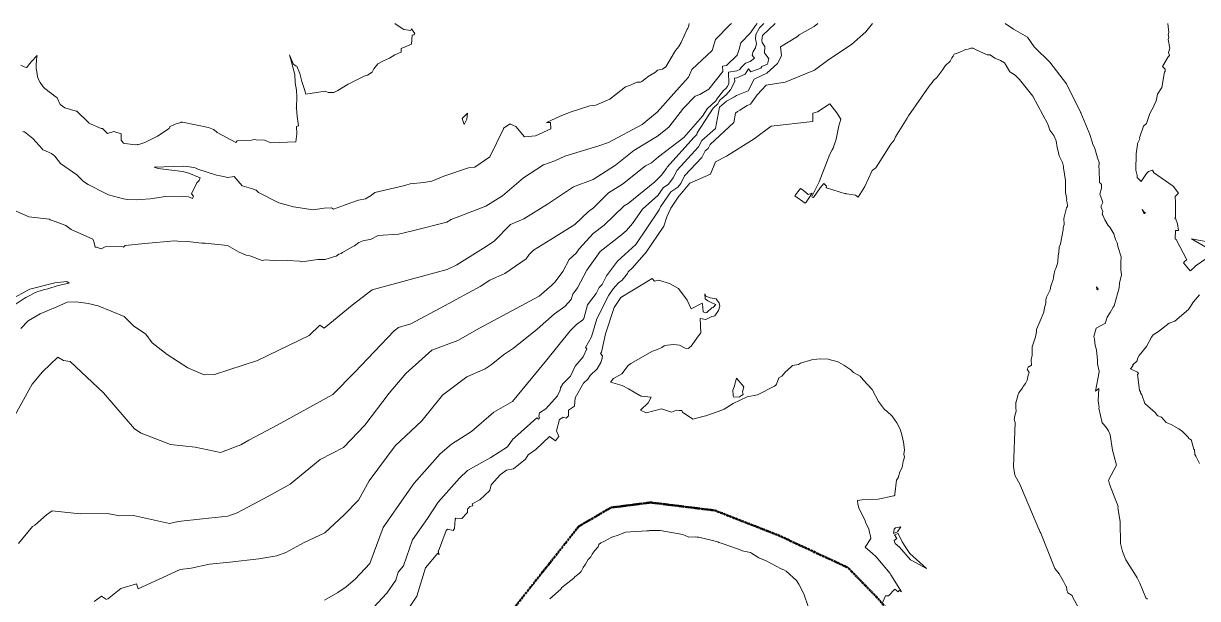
# Model space of a CAD drawing. Header units: metres. Extents: x 808092 to 809616, y 9156899 to 9158040.
# Drawn here: x 808576.5 to 809027.9, y 9157817.8 to 9158039 of the extents above; entities that cross this region are included whole.
import ezdxf

# ---------------------------------------------------------------- set-up
doc = ezdxf.new("R2010")
doc.units = ezdxf.units.M
doc.linetypes.add('ACAD_ISO08W100', pattern=[36, 24, -3, 6, -3])
doc.linetypes.add('PHANTOM2', pattern=[1.25, 0.625, -0.125, 0.125, -0.125, 0.125, -0.125])
doc.layers.add('AA L BOT', color=148, linetype='ACAD_ISO08W100')
doc.layers.add('C-TOPO-MAJR', color=9, linetype='Continuous')

msp = doc.modelspace()

# ---------------------------------------------------------------- linework, layer by layer
at = {"layer": 'AA L BOT', "color": 11, "linetype": 'PHANTOM2', "lineweight": 50, "flags": 128}
msp.add_lwpolyline([(809009.76, 9157202.86), (809014.54, 9157221.4), (809017.27, 9157235.2), (809018.36, 9157253.51), (809016.04, 9157264.42), (809013.72, 9157273.55), (809010.43, 9157317.5), (809004.7, 9157358.17), (809003.88, 9157375.54), (809001.56, 9157383.03), (808999.38, 9157413.85), (808997.46, 9157438.58), (808996.64, 9157444.85), (808989.68, 9157458.21), (808984.2, 9157467.93), (808976.7, 9157477.74), (808966.18, 9157491.69), (808960.72, 9157495.5), (808957.85, 9157501.09), (808948.81, 9157519.52), (808930.29, 9157538.21), (808919.72, 9157548.33), (808926.34, 9157564.44), (808941.53, 9157604.28), (808959.17, 9157651.22), (808975.82, 9157702.07), (808981.13, 9157717.28), (808980.58, 9157722.7), (808966.39, 9157741.88), (808939.93, 9157779.47), (808927.82, 9157791.17), (808904.71, 9157818.16), (808893.41, 9157829.72), (808866.84, 9157842.09), (808842.32, 9157851.69), (808817.56, 9157854.75), (808802.36, 9157852.79), (808789.98, 9157845.57), (808763, 9157811.51), (808742.78, 9157790.32), (808735.94, 9157780.28), (808724.4, 9157768.47), (808717.86, 9157758.74), (808710.35, 9157750.68), (808693.91, 9157731.58), (808681.39, 9157715.32), (808677.62, 9157704.31), (808672.61, 9157687.91), (808671.77, 9157677.18), (808672.47, 9157662.31), (808684.4, 9157645.86), (808698.32, 9157634.19), (808700.2, 9157605.97), (808695.24, 9157580.72), (808687.14, 9157556.16), (808680.76, 9157531.9), (808679.2, 9157507.34), (808676.36, 9157478.97), (808669.41, 9157453.99), (808665.72, 9157432.87), (808657.34, 9157401.65), (808651.95, 9157389.6), (808627.39, 9157376.81), (808613.63, 9157368.16), (808599.41, 9157357.21), (808589.63, 9157343.18), (808579.91, 9157324.84), (808565.92, 9157300.21), (808551.85, 9157274.81), (808547.84, 9157261.07), (808549.32, 9157250.14), (808556.53, 9157238.48), (808562.01, 9157228.25), (808573.12, 9157208.61), (808582.2, 9157194.93), (808600.88, 9157177.56), (808621.74, 9157158.62), (808629.84, 9157151.16), (808635.95, 9157144.12), (808668.13, 9157132.22), (808682.11, 9157128.83), (808705.18, 9157127.22), (808727.24, 9157125.01), (808744.34, 9157126.48), (808754.77, 9157125.31), (808764.18, 9157125.45), (808769.03, 9157127.8), (808780.93, 9157127.95), (808797.59, 9157127.66), (808824.19, 9157126.92), (808834.92, 9157128.83), (808860.61, 9157135), (808866.51, 9157128.37), (808899.13, 9157127.19), (808914.32, 9157127.78), (808929.8, 9157131.31), (808950.06, 9157133.82), (808969.68, 9157143.23), (808977.61, 9157147.31), (808981.62, 9157160.05), (808992.52, 9157180.45), (809000.83, 9157192.98), (809006.88, 9157200.89)], close=True, dxfattribs=at)
at = {"layer": 'C-TOPO-MAJR', "color": 9, "linetype": 'Continuous', "lineweight": 5}
for points, elevation in [([(808848.76, 9158039), (808848.24, 9158038.6), (808842.56, 9158032.86), (808841.25, 9158028.62), (808833.46, 9158021.36), (808832.18, 9158018.41), (808828.65, 9158014.56), (808820.06, 9158004.88), (808814.32, 9158000.18), (808801.44, 9157993.2), (808797.66, 9157991.88), (808784.64, 9157988.02), (808780.71, 9157986.18), (808776.36, 9157984.59), (808768.69, 9157979.66), (808760.64, 9157972.76), (808754.3, 9157968.75), (808740.94, 9157963.61), (808739.25, 9157962.55), (808726.07, 9157959.21), (808720.66, 9157957.94), (808712.81, 9157957.41), (808709.85, 9157955.87), (808707.27, 9157955.58), (808705.4, 9157954.75), (808703.71, 9157953.43), (808703.34, 9157953.3), (808699.12, 9157950.85), (808698.62, 9157950.5), (808697.78, 9157950.23), (808696.72, 9157949.45), (808696.04, 9157949.35), (808694.14, 9157948.7), (808692.44, 9157948.26), (808689.66, 9157948.25), (808683.54, 9157947.29), (808682.7, 9157947.58), (808677.95, 9157947.86), (808673.84, 9157947.64), (808669.47, 9157948.09), (808668.25, 9157947.79), (808663.46, 9157949.67), (808662.15, 9157949.91), (808659.45, 9157951.08), (808654.89, 9157953.55), (808646.37, 9157954.56), (808645.08, 9157954.53), (808639.51, 9157955.15), (808635.76, 9157955.27), (808634.47, 9157955.44), (808623.13, 9157954.42), (808615.54, 9157953.59), (808614.92, 9157953.02), (808614.26, 9157953.17), (808607.81, 9157953.1), (808606.38, 9157952.36), (808604.52, 9157952.99), (808603.97, 9157953), (808603.51, 9157955.12), (808603.09, 9157956), (808594.84, 9157959.81), (808592.7, 9157961.32), (808588.59, 9157962.89), (808587.55, 9157963.16), (808586.78, 9157963.48), (808586.47, 9157963.67), (808578.58, 9157964.62), (808569, 9157968.92)], 2820), ([(808861.17, 9158039), (808859.5, 9158037.31), (808858.08, 9158034.75), (808857.87, 9158033.06), (808858.28, 9158031.31), (808857.88, 9158029.67), (808857.05, 9158028.2), (808856.69, 9158026.83), (808857.58, 9158025.68), (808855.86, 9158024.39), (808854.04, 9158023.72), (808852.43, 9158022.06), (808851.95, 9158021.3), (808850.79, 9158020.77), (808847.57, 9158020.28), (808847.71, 9158015.9), (808847.11, 9158014.7), (808846.46, 9158013.96), (808845.63, 9158013.25), (808842.98, 9158009.76), (808842.78, 9158009.39), (808839.3, 9158006.12), (808837.51, 9158003.39), (808830.43, 9157995.16), (808820.68, 9157987.66), (808818, 9157985.34), (808815.64, 9157984.2), (808806.8, 9157977.2), (808801.46, 9157973.9), (808795.67, 9157968.11), (808793.74, 9157966.62), (808788.48, 9157961.68), (808779.17, 9157955.85), (808772.57, 9157951.83), (808770.95, 9157950.12), (808769.79, 9157948.44), (808761.58, 9157942.8), (808755.77, 9157940.28), (808752.04, 9157937.81), (808738.32, 9157930.4), (808725.36, 9157923.46), (808720.6, 9157922.01), (808719.01, 9157920.77), (808703.93, 9157904.85), (808695.45, 9157896.24), (808673.97, 9157884.43), (808663.05, 9157878.67), (808660.09, 9157876.99), (808652.19, 9157873.96), (808642.54, 9157876.05), (808633, 9157877.06), (808621.73, 9157881.37), (808619.15, 9157883.1), (808607.27, 9157896.95), (808594.45, 9157908.99), (808591.87, 9157909.41), (808589.68, 9157910.62), (808583.76, 9157905.04), (808579.79, 9157900.24), (808571.18, 9157884.69)], 2840), ([(808865.52, 9158039), (808860.59, 9158034.39), (808860.34, 9158032.41), (808860.51, 9158031.68), (808861.53, 9158030.14), (808861.41, 9158027.77), (808863.11, 9158025.39), (808862.57, 9158023.32), (808860.35, 9158022.51), (808860, 9158021.85), (808856.09, 9158020.35), (808855.18, 9158021.59), (808853.9, 9158019.54), (808850.8, 9158018.13), (808849.89, 9158017.99), (808849.92, 9158016.74), (808848.33, 9158013.53), (808846.61, 9158011.57), (808844.39, 9158009.67), (808843.95, 9158009.09), (808843.42, 9158008.1), (808841.68, 9158006.46), (808835.48, 9157997), (808835.33, 9157996.25), (808834.85, 9157995.83), (808834.73, 9157995.6), (808834.26, 9157995.08), (808823.93, 9157983.78), (808823.67, 9157983.27), (808821.6, 9157980.55), (808819.17, 9157978.11), (808808.99, 9157969.81), (808807.47, 9157968.86), (808799.76, 9157961.48), (808795.54, 9157958.19), (808790.09, 9157952.29), (808788.98, 9157950.65), (808786.26, 9157948.17), (808783.91, 9157943.64), (808780.87, 9157939.65), (808779.67, 9157938.31), (808774.72, 9157934.08), (808751.76, 9157921.76), (808743.47, 9157917.11), (808733.54, 9157913.38), (808723.46, 9157904.4), (808717.04, 9157896.75), (808707.77, 9157884.52), (808699.53, 9157875.89), (808690.49, 9157871.24), (808678.99, 9157861.83), (808670.71, 9157857.13), (808658.61, 9157850.76), (808655.06, 9157849.51), (808645.36, 9157848.49), (808635.99, 9157847.38), (808632.64, 9157846.62), (808618.8, 9157849.69), (808613.38, 9157849.6), (808608.71, 9157850.49), (808598.32, 9157850.38), (808587.44, 9157851.5), (808585.25, 9157849.99), (808580.84, 9157846.07), (808579.97, 9157845.57), (808574.58, 9157838.93)], 2850), ([(808719.3, 9158039), (808719.77, 9158038.59), (808722.37, 9158036.96), (808722.71, 9158036.66), (808725.34, 9158036.31), (808725.61, 9158036.97), (808726.93, 9158035.1), (808726.54, 9158034.69), (808725.96, 9158034.49), (808725.61, 9158031.07), (808721.74, 9158029.37), (808721.69, 9158027.96), (808719.3, 9158026.93), (808717.21, 9158025.71), (808714.83, 9158024.68), (808712.74, 9158023.45), (808711.13, 9158021.5), (808710.52, 9158020.33), (808708.7, 9158019.12), (808707.46, 9158018.69), (808701.28, 9158015.67), (808697.28, 9158013.26), (808695.82, 9158012.51), (808693.59, 9158012.41), (808692.51, 9158012.97), (808684.97, 9158011.84), (808684.55, 9158013.62), (808683.43, 9158016.74), (808682.69, 9158019.7), (808681.63, 9158022.55), (808681.07, 9158022.75), (808680.16, 9158023.42), (808678.76, 9158026.98), (808680.86, 9158019.35), (808680.87, 9158016.48), (808680.94, 9158016.23), (808681.41, 9158013.29), (808681.57, 9158010.74), (808681.47, 9158006.64), (808681.26, 9158006.5), (808681.49, 9158006.41), (808681.68, 9158003.18), (808682.16, 9157999.68), (808681.5, 9157999.4), (808681.54, 9157996.5), (808681.16, 9157993.42), (808671.54, 9157993.04), (808669.11, 9157994.18), (808665.91, 9157994.27), (808665.11, 9157994.41), (808664.17, 9157994.15), (808658.67, 9157993.9), (808658.08, 9157993.2), (808650.95, 9157997.11), (808650.6, 9157997.48), (808649.59, 9157998.18), (808647.65, 9157998.95), (808637.66, 9158001.01), (808637.08, 9158001.05), (808636.92, 9158000.96), (808634.74, 9158000.31), (808634.74, 9158000.31), (808632.67, 9157999.25), (808632.76, 9157999.07), (808632.48, 9157998.58), (808628.05, 9157995.71), (808623.11, 9157993.18), (808620.39, 9157992.33), (808620.24, 9157992.43), (808619.51, 9157992.28), (808615.39, 9157992.79), (808614.93, 9157992.92), (808614.01, 9157994.08), (808614.01, 9157996.53), (808611.2, 9157997.47), (808608.82, 9157996.72), (808606.85, 9157998.57), (808606.35, 9157998.65), (808601.57, 9158000.71), (808601.53, 9158000.74), (808597.01, 9158005.23), (808596.77, 9158005.27), (808592.31, 9158006.56), (808590.61, 9158007.84), (808589.47, 9158010.35), (808588.99, 9158010.69), (808584.72, 9158014.01), (808584.09, 9158014.69), (808582.92, 9158016.3), (808582.3, 9158017.39), (808581.79, 9158018.62), (808581.66, 9158020.44), (808581.35, 9158021.66), (808581.28, 9158022.98), (808581.42, 9158025.14), (808581.69, 9158026.62), (808579.52, 9158024.42), (808578.73, 9158023.5), (808577.76, 9158022.07), (808577.6, 9158022.13), (808576.78, 9158022.3), (808575.44, 9158022.96)], 2800), ([(808575.47, 9157921.7), (808578.27, 9157924.66), (808582.87, 9157927.33), (808587.34, 9157929.18), (808587.88, 9157929.34), (808593.23, 9157931.83), (808596.78, 9157931.99), (808601.3, 9157931.35), (808605.13, 9157930.39), (808615.15, 9157926.32), (808618.73, 9157922.64), (808623.54, 9157919.44), (808625.98, 9157916.15), (808631.74, 9157911.64), (808639.65, 9157906.59), (808645.9, 9157903.83), (808649.88, 9157903.96), (808666.4, 9157909.32), (808686.29, 9157918.96), (808690.43, 9157922.92), (808692.07, 9157921.8), (808702.9, 9157930.6), (808710.51, 9157936.6), (808725.14, 9157940.51), (808739.33, 9157944.41), (808743.08, 9157946.22), (808753.34, 9157952.52), (808757.45, 9157955.33), (808763.76, 9157961.66), (808768.8, 9157963.83), (808777.94, 9157969.5), (808787.91, 9157976.12), (808795.45, 9157978.95), (808804.16, 9157984.54), (808811.18, 9157990.2), (808820.25, 9157995.64), (808824.6, 9157999.14), (808830.22, 9158006.37), (808834.71, 9158011.05), (808836.52, 9158011.74), (808839.93, 9158013.79), (808845.33, 9158020.49), (808845.26, 9158022.58), (808846.79, 9158022.81), (808850.91, 9158026.8), (808851.64, 9158029.08), (808852.24, 9158031.54), (808856.05, 9158035.4), (808857.88, 9158038.18), (808858.62, 9158039)], 2830), ([(808832.43, 9158039), (808832.14, 9158037.72), (808831.94, 9158037.25), (808831.62, 9158036.77), (808829.36, 9158031.7), (808828.44, 9158030.19), (808827.2, 9158028.55), (808823.47, 9158022.34), (808822.21, 9158021.41), (808820.26, 9158021.1), (808819.45, 9158020.24), (808816.64, 9158018.62), (808816.34, 9158018.39), (808816.08, 9158018.11), (808814.25, 9158016.74), (808813.74, 9158016.49), (808812.32, 9158016.42), (808809.87, 9158015.22), (808807.96, 9158014.59), (808801.94, 9158009.83), (808796.56, 9158007.64), (808794.23, 9158007.27), (808787.03, 9158005.05), (808782.8, 9158003.39), (808777.53, 9158000.89), (808779.16, 9158000.96), (808779.21, 9157998.53), (808773.31, 9157995.76), (808769.16, 9157995.43), (808765.83, 9157999.4), (808763.75, 9158000.21), (808763.58, 9158000.46), (808761.01, 9157998.67), (808761.04, 9157998.42), (808755.76, 9157987.77), (808749.98, 9157983.67), (808747.61, 9157983.53), (808738.09, 9157980.27), (808733.45, 9157978.33), (808730.41, 9157977.81), (808725.16, 9157977.36), (808723.44, 9157976.78), (808723.1, 9157976.64), (808711.51, 9157974.03), (808710.17, 9157972.89), (808708.64, 9157971.91), (808707.93, 9157971.61), (808705.25, 9157971.06), (808700.15, 9157969.29), (808699.88, 9157969.12), (808695.72, 9157967.64), (808694.85, 9157968.05), (808692.1, 9157967.97), (808687.82, 9157967.29), (808687.81, 9157967.29), (808687.8, 9157967.29), (808687.79, 9157967.29), (808680.24, 9157968.42), (808674.61, 9157970.07), (808666.88, 9157973.94), (808665.98, 9157974.87), (808664.19, 9157975.52), (808660.57, 9157976.51), (808657.44, 9157980.13), (808655.06, 9157979.72), (808652.08, 9157980.42), (808650.73, 9157980.63), (808643.51, 9157982.9), (808642.42, 9157983.44), (808640.3, 9157983.88), (808637.96, 9157984.1), (808626.65, 9157983.72), (808628.26, 9157983.26), (808637.58, 9157982.05), (808640.03, 9157981.45), (808644.35, 9157979.59), (808644.36, 9157979.59), (808643.98, 9157978.66), (808643.96, 9157978.62), (808643.09, 9157977.76), (808643.03, 9157977.41), (808641.08, 9157973.44), (808641.79, 9157972.63), (808641.71, 9157972.36), (808641.44, 9157971.69), (808639.9, 9157972.26), (808637.71, 9157972.61), (808631.01, 9157972.5), (808625.2, 9157971.55), (808621.41, 9157971.3), (808619.93, 9157971.11), (808616.43, 9157971.31), (808614.87, 9157971.6), (808609.19, 9157973.15), (808607.84, 9157973.7), (808601.39, 9157977.07), (808599.6, 9157978.21), (808597, 9157980.74), (808590.76, 9157985.16), (808588.49, 9157987.97), (808587.28, 9157989.02), (808584.07, 9157990.4), (808583.94, 9157990.36), (808583.84, 9157990.44), (808583.81, 9157990.61), (808580.05, 9157994.71), (808576.87, 9157997.33), (808576.5, 9157997.31), (808576.19, 9157997.43)], 2810), ([(808881.84, 9158039), (808880.45, 9158037.86), (808874.68, 9158034.58), (808874.13, 9158034.05), (808867.53, 9158030.05), (808867.95, 9158026.54), (808866.36, 9158023.66), (808862.33, 9158019.9), (808857.45, 9158017.52), (808855.14, 9158013.04), (808850.68, 9158011.27), (808849.89, 9158010.76), (808846.75, 9158009.18), (808844.06, 9158006.81), (808842.49, 9157998.6), (808837.23, 9157994.03), (808835.98, 9157991.52), (808827.85, 9157982.64), (808826.27, 9157979.58), (808824.49, 9157977.24), (808822.43, 9157975.8), (808820.32, 9157972.82), (808814.47, 9157967.58), (808810.65, 9157962), (808808.29, 9157959.39), (808806.43, 9157957.67), (808798.14, 9157951.23), (808793.05, 9157944.09), (808789.5, 9157937.36), (808787.64, 9157934.84), (808787.08, 9157932.86), (808784.67, 9157930.18), (808780.61, 9157927.26), (808773.97, 9157921.42), (808764.86, 9157914.17), (808761.08, 9157911.59), (808756.3, 9157907.71), (808753.96, 9157906.18), (808746.94, 9157903.14), (808737.57, 9157896.01), (808729.66, 9157886.19), (808719.42, 9157876.54), (808709.43, 9157863.11), (808705.29, 9157855.6), (808699.76, 9157850), (808692.38, 9157843.04), (808684.39, 9157839.41), (808677.39, 9157835.58), (808673.84, 9157834.24), (808666.95, 9157833.02), (808655.79, 9157831.77), (808647.95, 9157831), (808640.99, 9157829.49), (808636.74, 9157828.92), (808620.58, 9157821.6), (808619.86, 9157823.4), (808613.91, 9157821.63), (808608.83, 9157817.58)], 2860), ([(808902.89, 9158039), (808900.29, 9158035.85), (808894.88, 9158030.96), (808886.18, 9158025.11), (808880.61, 9158021.02), (808869.36, 9158016.37), (808862.08, 9158015.32), (808858.54, 9158011.53), (808855.95, 9158007.91), (808854.67, 9158007.4), (808851.94, 9158005.64), (808851.04, 9158005.19), (808850.27, 9158004.51), (808849.65, 9158000.95), (808840.46, 9157992.45), (808839.75, 9157990.9), (808838.51, 9157990.03), (808837.23, 9157987.45), (808830.65, 9157980.45), (808829.23, 9157977.42), (808828.12, 9157976.09), (808825.41, 9157974.2), (808821.41, 9157968.47), (808821.15, 9157967.91), (808820.95, 9157967.31), (808811.95, 9157953.94), (808804.83, 9157947.61), (808800.7, 9157941.87), (808798.97, 9157938.63), (808797.82, 9157937.4), (808796.64, 9157935.17), (808793.39, 9157930.76), (808791.9, 9157925.47), (808791.49, 9157925.02), (808789.16, 9157923.27), (808786.67, 9157920.77), (808777.67, 9157909.65), (808764.44, 9157893.57), (808757.34, 9157889.5), (808748.69, 9157882.02), (808741, 9157877.18), (808736.63, 9157873.49), (808726.62, 9157862.14), (808723.92, 9157858.16), (808714.7, 9157845.08), (808709.65, 9157831.27), (808704.02, 9157825.2), (808700.6, 9157822.29), (808697.27, 9157820.07), (808692.2, 9157817.18)], 2870), ([(809008.62, 9157817.55), (809008.04, 9157818.13), (809005.74, 9157823.7), (809004.65, 9157825.72), (809004.35, 9157826.4), (809000.29, 9157832.71), (808999.09, 9157835.85), (808998.25, 9157838.98), (808998.2, 9157847.21), (808998.12, 9157847.44), (808997.2, 9157852.73), (808997.31, 9157853.23), (808994.09, 9157861.86), (808993.65, 9157863.37), (808996.78, 9157869.05), (808995.18, 9157874.89), (808994.24, 9157880.77), (808993.67, 9157882.31), (808992.91, 9157883.43), (808991.69, 9157884.87), (808991.27, 9157885.45), (808989.98, 9157891.08), (808990.12, 9157891.31), (808989.69, 9157893.81), (808990, 9157898.59), (808988.67, 9157897.63), (808990.01, 9157904.97), (808990.07, 9157905.13), (808990.06, 9157905.31), (808989.39, 9157908.03), (808989.4, 9157909.47), (808989.01, 9157913.46), (808988.49, 9157915.11), (808988.32, 9157917.58), (808988.03, 9157918.55), (808988.87, 9157921.86), (808992.23, 9157923.55), (808992.39, 9157923.6), (808993.13, 9157926.04), (808994.35, 9157927.77), (808995.5, 9157929.93), (808995.83, 9157930.4), (808997.7, 9157937.26), (808997.89, 9157939.09), (808998.71, 9157942.31), (808998.42, 9157944.25), (808998.36, 9157947.14), (808998.56, 9157949.2), (808997.38, 9157952.84), (808996.98, 9157954.67), (808996.39, 9157955.85), (808995.66, 9157958.09), (808994.15, 9157960.6), (808993.49, 9157961.32), (808992.24, 9157963.43), (808991.53, 9157965.21), (808991.24, 9157965.63), (808991.47, 9157966.66), (808990.87, 9157968.23), (808990.84, 9157968.92), (808991.48, 9157970.15), (808991.12, 9157971.35), (808990.34, 9157973.29), (808991, 9157975.59), (808991, 9157977.07), (808990.52, 9157977.63), (808990.19, 9157977.66), (808990.06, 9157983.12), (808989.99, 9157983.56), (808990.05, 9157985.48), (808989.4, 9157987.28), (808988.45, 9157990.94), (808987.51, 9157992.86), (808987.45, 9157993.12), (808986.32, 9157996.73), (808986.28, 9157996.94), (808983.06, 9158004.59), (808982.96, 9158004.72), (808982.9, 9158004.87), (808977.55, 9158015.77), (808971.09, 9158024.12), (808965.28, 9158029.78), (808965.14, 9158029.87), (808965.05, 9158030.03), (808962.54, 9158033.72), (808957.13, 9158036.86), (808957.1, 9158036.87), (808953.98, 9158039)], 2870), ([(809031.53, 9157948.75), (809027.03, 9157945.62), (809026.94, 9157945.58), (809025.36, 9157943.94), (809025.11, 9157943.86), (809022.5, 9157946.89), (809023.02, 9157947.52), (809023.75, 9157948.04), (809019.63, 9157955.86), (809019.31, 9157956.12), (809019.45, 9157959.37), (809020.51, 9157959.39), (809020.16, 9157961.91), (809019.52, 9157963.77), (809019.21, 9157963.95), (809019.47, 9157964.4), (809019.45, 9157970.2), (809019.25, 9157972.44), (809020.53, 9157973.67), (809018.49, 9157976.37), (809011.02, 9157981.72), (809010.94, 9157981.83), (809010.94, 9157981.97), (809010.6, 9157982.62), (809009.03, 9157982.07), (809008.22, 9157981.34), (809006.21, 9157978.28), (809004.69, 9157979.76), (809004.66, 9157980.55), (809004.15, 9157982.63), (809004.33, 9157988.83), (809004.82, 9157992.4), (809004.77, 9157992.79), (809005.67, 9157994.68), (809005.58, 9157995.12), (809005.65, 9157995.43), (809007.13, 9157999.5), (809008.23, 9158000.58), (809009.53, 9158004.42), (809011.12, 9158007.23), (809011.33, 9158008.02), (809012.02, 9158009.13), (809012.47, 9158011.82), (809014.21, 9158014.38), (809015.03, 9158019.63), (809015.18, 9158020.26), (809015.42, 9158020.66), (809015.45, 9158021.4), (809014.44, 9158022.4), (809016.59, 9158026.11), (809017.12, 9158026.68), (809017.02, 9158027.09), (809016.75, 9158027.84), (809017.2, 9158029.47), (809016.6, 9158032.81), (809016.82, 9158033.73), (809016.55, 9158034.57), (809016.8, 9158035.49), (809016.45, 9158039)], 2860), ([(808981.8, 9157814.95), (808980.13, 9157817.95), (808979.66, 9157819), (808978.06, 9157820.02), (808977.69, 9157820.99), (808977.46, 9157822.43), (808977.21, 9157822.6), (808976.24, 9157824.58), (808974.66, 9157827.29), (808972.96, 9157829.34), (808967.6, 9157842.94), (808967.31, 9157843.64), (808967.13, 9157843.94), (808967.06, 9157844.18), (808966.96, 9157844.38), (808966.9, 9157844.47), (808960.18, 9157860.24), (808959.69, 9157861.54), (808957.69, 9157865.26), (808957.1, 9157868.54), (808957.81, 9157885.56), (808957.42, 9157886.69), (808957.58, 9157888.14), (808958.18, 9157889.82), (808958.03, 9157891.1), (808958.04, 9157893.05), (808958.09, 9157893.29), (808958.2, 9157893.47), (808958.98, 9157896.31), (808959.22, 9157896.87), (808960.55, 9157898.8), (808960.79, 9157899.34), (808961.76, 9157900.53), (808962.42, 9157901.74), (808962.76, 9157903.68), (808963.2, 9157904.73), (808962.36, 9157906.03), (808962.72, 9157906.81), (808964, 9157907.57), (808963.95, 9157909.67), (808964.31, 9157911.38), (808964.27, 9157912.73), (808964.36, 9157914.61), (808965.63, 9157918.43), (808965.9, 9157919.76), (808965.91, 9157920.6), (808965.99, 9157921.35), (808968.75, 9157927.9), (808969.04, 9157929.66), (808969.6, 9157931.47), (808969.53, 9157932.75), (808969.85, 9157933.75), (808971.24, 9157936.61), (808971.53, 9157937.97), (808972.35, 9157940.52), (808972.53, 9157941.35), (808972.61, 9157942.15), (808973.03, 9157943.97), (808973.37, 9157944.71), (808974.01, 9157946.66), (808974.17, 9157947.49), (808974.25, 9157949.6), (808974.6, 9157951.07), (808974.74, 9157952.98), (808974.91, 9157953.64), (808975.21, 9157954.24), (808976.21, 9157959.66), (808976.28, 9157960.4), (808976.55, 9157961.62), (808976.42, 9157963.93), (808977.49, 9157968.1), (808977.83, 9157968.63), (808977.94, 9157969.19), (808977.73, 9157969.78), (808977.72, 9157970.02), (808977.47, 9157971), (808977.58, 9157971.48), (808977.15, 9157974.02), (808977.14, 9157978.65), (808976.38, 9157983.44), (808976.39, 9157983.97), (808976.21, 9157984.47), (808975.95, 9157985.49), (808974.69, 9157988.13), (808974.19, 9157990.39), (808973.9, 9157991.32), (808973.52, 9157993.89), (808972.66, 9157995.92), (808971.14, 9157998.02), (808970.32, 9158000.22), (808964.54, 9158011.07), (808959.5, 9158017.41), (808957.78, 9158019.09), (808955.73, 9158020.41), (808954.34, 9158022.8), (808953.62, 9158023.86), (808952.08, 9158024.75), (808949.98, 9158025.69), (808948.13, 9158026.96), (808947.02, 9158026.9), (808942.74, 9158028.89), (808941.67, 9158029.5), (808940.77, 9158029.52), (808939.7, 9158029.17), (808938.83, 9158029.04), (808935.85, 9158027.74), (808934.35, 9158027.26), (808933.98, 9158026.4), (808933.48, 9158025.81), (808932.73, 9158024.44), (808932.73, 9158024.44), (808930.87, 9158022.68), (808929.98, 9158021.31), (808927.62, 9158018.17), (808926.4, 9158017.06), (808925.85, 9158016.25), (808924.75, 9158014.9), (808916.74, 9158003.47), (808916.28, 9158002.57), (808911.7, 9157995.46), (808911.24, 9157994.17), (808909.95, 9157992.58), (808904.16, 9157983.5), (808902.83, 9157982.41), (808899.94, 9157976.33), (808897.4, 9157972.14), (808896.43, 9157972.91), (808893.02, 9157973.42), (808892.87, 9157973.5), (808892.7, 9157973.57), (808892.58, 9157973.53), (808885.27, 9157975.8), (808885.06, 9157975.93), (808885.27, 9157976.45), (808884.16, 9157977.43), (808882.75, 9157975.78), (808880.29, 9157972.01), (808879.68, 9157972.22), (808879.55, 9157972.42), (808882.38, 9157978.04), (808886.54, 9157988.75), (808887.4, 9157990.46), (808887.77, 9157991.06), (808888.9, 9157994.55), (808889.94, 9157999.64), (808890.73, 9158002.2), (808889.21, 9158004.63), (808886.57, 9158008.05), (808886.56, 9158008.07), (808881.8, 9158004.98), (808879.93, 9158004.47), (808879.97, 9158001.36), (808863.96, 9157999.52), (808857.37, 9157994.63), (808846.82, 9157987.93), (808842.49, 9157985.77), (808840.61, 9157981.05), (808832.71, 9157977.56), (808828.85, 9157972.91), (808828.4, 9157972.6), (808825.43, 9157968), (808823.84, 9157964.63), (808822.69, 9157961.04), (808815.94, 9157950.99), (808810.62, 9157945.01), (808808.93, 9157943.46), (808808.65, 9157942.85), (808806.65, 9157940.24), (808805.29, 9157939.26), (808803.16, 9157936.99), (808801.55, 9157934.45), (808796.89, 9157925.4), (808794.93, 9157918.46), (808792.59, 9157914.43), (808793.13, 9157913.82), (808791.66, 9157910.82), (808788.64, 9157907.22), (808786.85, 9157903.32), (808783.85, 9157900.45), (808782.92, 9157898.87), (808782.85, 9157897.95), (808781.78, 9157895.82), (808777.37, 9157890.73), (808774.91, 9157889.2), (808774.58, 9157887.95), (808774.87, 9157887.31), (808774.47, 9157886.85), (808773.8, 9157887.33), (808765.38, 9157879.73), (808764.56, 9157879.12), (808762.56, 9157876.15), (808756.15, 9157872.12), (808747.25, 9157867.02), (808744.13, 9157864.09), (808735.93, 9157854.86), (808731.82, 9157848.53), (808726.05, 9157840.36), (808722.64, 9157830.43), (808720.57, 9157828.01), (808719.64, 9157824.88), (808716.22, 9157819.87), (808709.39, 9157812.57)], 2880), ([(809035.21, 9157954.37), (809025.55, 9157956.12), (809033.56, 9157951.59)], 2860), ([(808572.06, 9157933.11), (808578.16, 9157936.45), (808578.94, 9157936.8), (808588.5, 9157939.22), (808593.12, 9157939.79), (808593.97, 9157939.17), (808594.04, 9157939.13), (808593.96, 9157939.12), (808589.86, 9157938.24), (808585.86, 9157936.99), (808584.66, 9157936.72), (808582.41, 9157936.03), (808581, 9157935.47), (808579.2, 9157934.47), (808577.31, 9157933.61), (808576.7, 9157933.25), (808572.89, 9157930.61)], 2830), ([(808906.55, 9157815.64), (808907.89, 9157818.88), (808909.1, 9157818.8), (808911.44, 9157821.44), (808912.79, 9157820.45), (808913.16, 9157820.94), (808913.72, 9157820.58), (808914.01, 9157820.43), (808914.09, 9157820.35), (808909.96, 9157826.87), (808909.77, 9157827.43), (808904.29, 9157833.79), (808902.86, 9157835.19), (808900.09, 9157837.52), (808902.33, 9157840.84), (808902.19, 9157841.91), (808901.77, 9157843.26), (808901.55, 9157844.65), (808900.34, 9157846.77), (808899.98, 9157848.1), (808897.6, 9157852.54), (808897.22, 9157854.23), (808897.21, 9157855.52), (808898.92, 9157855.83), (808905.11, 9157856.07), (808911.08, 9157857.29), (808911.44, 9157857.58), (808911.56, 9157858.01), (808912.1, 9157863.37), (808912.8, 9157864.27), (808913.46, 9157866.49), (808914.28, 9157868.23), (808914.67, 9157870.48), (808915.21, 9157872.24), (808914.97, 9157873.34), (808915.16, 9157874.95), (808914.89, 9157877.94), (808914.55, 9157879.14), (808914.12, 9157881.33), (808913.58, 9157882.96), (808912.28, 9157885.33), (808910.52, 9157887.97), (808910.52, 9157887.97), (808908.46, 9157889.83), (808907.58, 9157890.5), (808905.22, 9157893.59), (808902.82, 9157898.18), (808899.27, 9157901.91), (808898.22, 9157903.36), (808895.67, 9157904.76), (808894.62, 9157905.72), (808891.83, 9157907.53), (808891.05, 9157908.13), (808889.62, 9157908.89), (808887.9, 9157909.4), (808887.17, 9157909.5), (808885.88, 9157909.91), (808882.99, 9157909.98), (808879.98, 9157909.74), (808875.25, 9157908.3), (808874.5, 9157907.84), (808872.11, 9157907.48), (808870.16, 9157905.56), (808869.59, 9157905.1), (808868, 9157903.29), (808866.92, 9157902.65), (808865.94, 9157900.28), (808865.69, 9157899.89), (808865.22, 9157899.48), (808858.71, 9157896.18), (808854.78, 9157895.35), (808849.4, 9157892.88), (808845.94, 9157890.71), (808844.94, 9157890.23), (808838.77, 9157888.06), (808838.24, 9157887.96), (808833.88, 9157886.79), (808829.86, 9157889.54), (808829.54, 9157890.11), (808828.59, 9157890.16), (808827.54, 9157890.32), (808825.63, 9157889.51), (808821.77, 9157890.72), (808815.86, 9157889.25), (808813.76, 9157890.3), (808816.6, 9157893.14), (808817.78, 9157895.21), (808814, 9157895.64), (808813.88, 9157895.75), (808813.5, 9157895.89), (808809.12, 9157898.53), (808806.66, 9157899.76), (808802.19, 9157901.05), (808803.17, 9157902.28), (808803.34, 9157902.43), (808806.47, 9157904.21), (808806.53, 9157904.26), (808808.95, 9157907.5), (808810.04, 9157908.27), (808818.3, 9157913), (808820.21, 9157913.56), (808821.9, 9157914.42), (808822.79, 9157914.97), (808824.14, 9157915.32), (808826.45, 9157915.48), (808828.68, 9157915.32), (808830.83, 9157914.12), (808832.05, 9157913.99), (808833.2, 9157914.9), (808835.96, 9157918.82), (808836.87, 9157919.98), (808836.66, 9157925.54), (808838.84, 9157925.17), (808841.14, 9157926.25), (808841.96, 9157926.37), (808842.32, 9157926.6), (808843.76, 9157928.62), (808844.2, 9157930.22), (808843.96, 9157931.49), (808843.34, 9157932.31), (808842.86, 9157933.11), (808840.54, 9157933.49), (808838.83, 9157934.17), (808838.45, 9157935), (808838.52, 9157933.04), (808839.62, 9157932.33), (808841.71, 9157931.26), (808842.71, 9157930.85), (808841.71, 9157929.7), (808841.19, 9157929.63), (808839.2, 9157927.89), (808838.63, 9157927.71), (808837.84, 9157928.03), (808837.57, 9157931.12), (808837.42, 9157931.41), (808833.21, 9157929.29), (808831.63, 9157932.52), (808828.33, 9157937.08), (808824.8, 9157939.04), (808820.64, 9157940.23), (808819.04, 9157939.9), (808818.23, 9157940.89), (808806.1, 9157933.62), (808803.61, 9157929.69), (808803.44, 9157929.37), (808800.21, 9157919.65), (808798.65, 9157912.58), (808798.33, 9157912.03), (808799.14, 9157911.1), (808798.88, 9157909.76), (808798.51, 9157908.62), (808797.02, 9157906.21), (808794.38, 9157903.62), (808793.42, 9157902.15), (808791.79, 9157900.59), (808788.55, 9157895.06), (808788.3, 9157891.85), (808786.03, 9157890.32), (808786, 9157888.11), (808785.09, 9157887.14), (808783.87, 9157887.55), (808783.82, 9157887.48), (808782.52, 9157886.68), (808781.38, 9157882.29), (808782.35, 9157880.16), (808782.23, 9157880.03), (808780.99, 9157878.44), (808778.66, 9157880.12), (808773.43, 9157875.16), (808770.56, 9157873.03), (808769.43, 9157871.37), (808764.87, 9157867.75), (808762.17, 9157867.16), (808759.9, 9157865.53), (808756.35, 9157861.51), (808755.76, 9157859.41), (808751.93, 9157855.83), (808748.96, 9157854.25), (808749.19, 9157853.43), (808748.08, 9157853.22), (808747.4, 9157852.49), (808747.24, 9157852.29), (808747.21, 9157850.96), (808746.96, 9157850.62), (808745.06, 9157848.53), (808742.65, 9157848.69), (808742.43, 9157848.37), (808742.2, 9157844.72), (808741.66, 9157843.97), (808739.46, 9157844.53), (808738.98, 9157844), (808736.48, 9157837.1), (808735.98, 9157836.12), (808735.96, 9157836.06), (808736.32, 9157834.7), (808735.82, 9157835.26), (808731.01, 9157829.65), (808727.75, 9157818.69), (808724.9, 9157814.51)], 2890), ([(809028.7, 9157869.76), (809027.3, 9157872.54), (809026.9, 9157873.17), (809026.68, 9157874.95), (809026.51, 9157875.28), (809025.56, 9157878.42), (809025.54, 9157878.7), (809024.36, 9157879.52), (809024.37, 9157879.8), (809022.13, 9157882.02), (809020.65, 9157883.08), (809017.73, 9157884.74), (809015.89, 9157885.51), (809014.02, 9157887.56), (809012.64, 9157888.12), (809012.16, 9157888.63), (809011.68, 9157889.25), (809007.63, 9157892.87), (809006.46, 9157896.16), (809005.96, 9157896.99), (809005.95, 9157897.35), (809005.6, 9157898.01), (809004.78, 9157903.97), (809005.15, 9157904.37), (809004.85, 9157904.89), (809002.17, 9157906.21), (809002.16, 9157906.22), (809002.16, 9157906.23), (809002.16, 9157906.23), (809002.18, 9157906.28), (809003.09, 9157907.4), (809002.91, 9157907.56), (809004.72, 9157909.24), (809004.86, 9157910.1), (809005.44, 9157911.23), (809008.23, 9157914.79), (809010.19, 9157918.39), (809010.82, 9157919.2), (809012.93, 9157920.56), (809017.03, 9157923.77), (809019.11, 9157924.45), (809024.36, 9157928.93), (809026.33, 9157931.9), (809028.6, 9157934.64)], 2860), ([(808878.13, 9157814.77), (808876.45, 9157819.67), (808874.62, 9157823.28), (808873.63, 9157824.71), (808869.75, 9157828.37), (808868.87, 9157828.8), (808867.8, 9157829.24), (808862.09, 9157832.32), (808859.27, 9157833.46), (808856.43, 9157835.32), (808855.99, 9157835.49), (808852.81, 9157836.1), (808852.34, 9157836.36), (808851.33, 9157836.83), (808845.14, 9157839.03), (808843.87, 9157839.36), (808843.41, 9157839.56), (808836.63, 9157841.33), (808836.13, 9157841.4), (808835.55, 9157841.42), (808834.97, 9157841.54), (808832.26, 9157841.46), (808829.94, 9157842.46), (808821.3, 9157844), (808817.11, 9157843.97), (808816.87, 9157843.87), (808816.87, 9157843.87), (808816.18, 9157843.89), (808807.92, 9157843.37), (808806.36, 9157842.75), (808805.07, 9157842.12), (808802.71, 9157841.46), (808799.91, 9157839.91), (808798.4, 9157839.21), (808797.73, 9157838.57), (808797.38, 9157837.67), (808796.05, 9157836.1), (808795.16, 9157834.85), (808794.65, 9157833.81), (808793.61, 9157832.87), (808792.6, 9157831.08), (808791.69, 9157829.78), (808790.84, 9157828.26), (808790.17, 9157827.39), (808788.52, 9157826.1), (808788.12, 9157825.65), (808783.4, 9157822.06), (808783.1, 9157821.45), (808778.8, 9157817.69)], 2900), ([(808608.43, 9157817.47), (808606.44, 9157818.7), (808603.63, 9157816.64)], 2860)]:
    msp.add_lwpolyline(points, dxfattribs=dict(at, elevation=elevation))
for points, elevation in [([(808745.9, 9158000.11), (808746.87, 9158002.17), (808747.16, 9158004.56), (808746.19, 9158003.45), (808745.09, 9158002.39), (808745.9, 9158000.11)], 2800), ([(808874.15, 9157974.27), (808873.09, 9157972.69), (808877.02, 9157969.85), (808877.38, 9157970.3), (808879.71, 9157973.72), (808878.23, 9157973.25), (808876.29, 9157974.94), (808875.2, 9157975.55), (808874.15, 9157974.27)], 2880), ([(809007.39, 9157965.94), (809007.54, 9157965.97), (809007.9, 9157966.32), (809007.48, 9157966.31), (809006.54, 9157967.39), (809007.28, 9157965.99), (809007.3, 9157965.91), (809007.39, 9157965.94)], 2860), ([(808989.57, 9157936.69), (808989.65, 9157936.82), (808988.99, 9157937.67), (808989.15, 9157936.8), (808989.38, 9157936.57), (808989.57, 9157936.69)], 2870), ([(808852.99, 9157897.3), (808853.48, 9157899.26), (808850.57, 9157902.56), (808849.67, 9157899.25), (808849.18, 9157898), (808849.38, 9157895.85), (808849.48, 9157895.4), (808851.8, 9157895.32), (808851.85, 9157895.56), (808853.13, 9157896.35), (808852.99, 9157897.3)], 2890), ([(808913.81, 9157845.34), (808911.72, 9157845.01), (808911.21, 9157844.49), (808911.02, 9157842.77), (808912.54, 9157843.49), (808913.81, 9157845.34)], 2890), ([(808911.32, 9157842.28), (808912.22, 9157840.94), (808911.27, 9157840.08), (808911.69, 9157839), (808913.31, 9157837.57), (808917.49, 9157832.64), (808917.81, 9157832.56), (808923.68, 9157829.4), (808917.28, 9157835.12), (808916.04, 9157837.07), (808915.73, 9157837.43), (808914.32, 9157839.66), (808912.72, 9157842.8), (808911.32, 9157842.28)], 2890)]:
    msp.add_lwpolyline(points, close=True, dxfattribs=dict(at, elevation=elevation))

doc.saveas('drawing.dxf')
